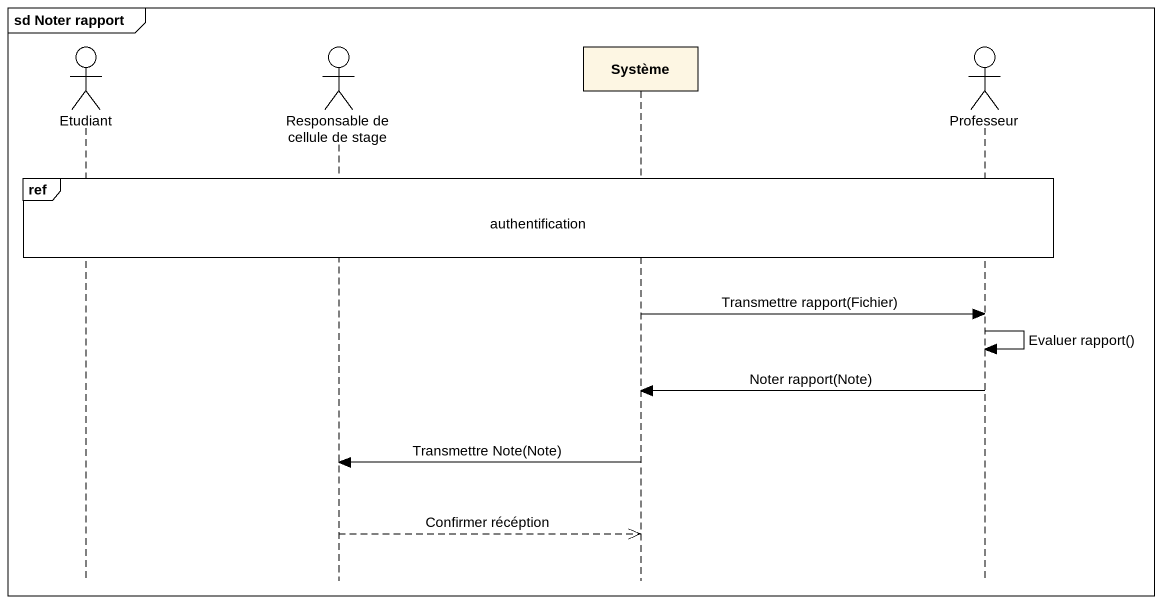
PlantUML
@startuml
mainframe sd Noter rapport
hide footbox
actor Etudiant
actor "Responsable de cellule de stage" as Responsable_de_cellule_de
participant Système
actor Professeur

ref over Etudiant, Responsable_de_cellule_de, Système, Professeur : authentification
Système -> Professeur : Transmettre rapport(Fichier)
Professeur -> Professeur : Evaluer rapport()
Professeur -> Système : Noter rapport(Note)
Système -> Responsable_de_cellule_de : Transmettre Note(Note)
Responsable_de_cellule_de -->> Système : Confirmer récéption
@enduml
